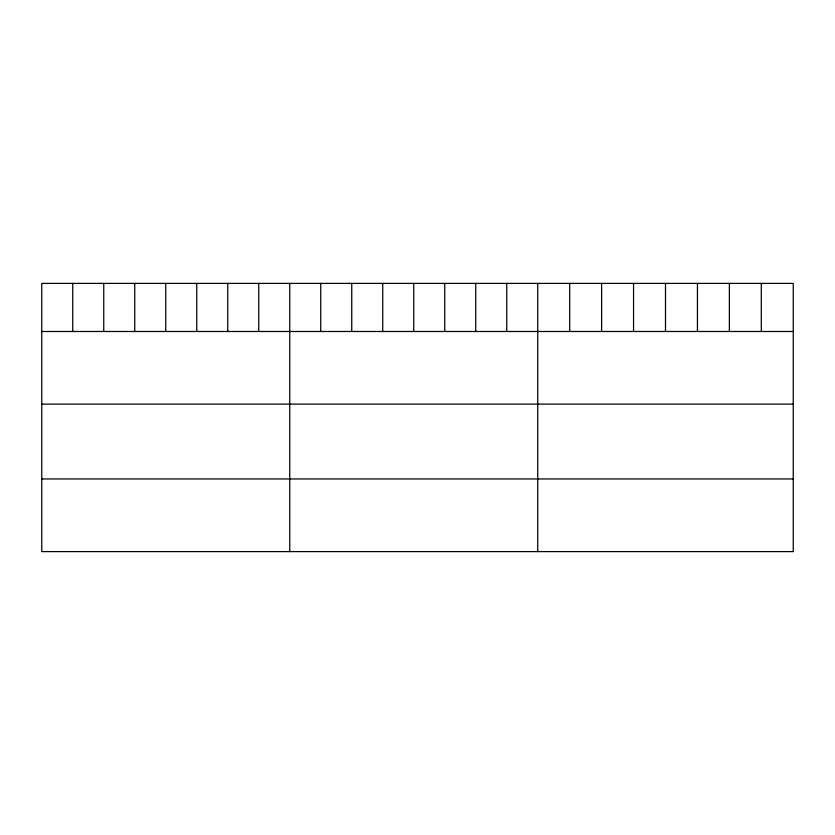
<?xml version="1.0" encoding="UTF-8"?>
<svg xmlns="http://www.w3.org/2000/svg" width="835" height="835" viewBox="0 0 835 835"><rect width="100%" height="100%" fill="white"/><g stroke="black" fill="none" stroke-linecap="round" stroke-linejoin="round"><path stroke-width="1.25" d="M793.25 331.485L793.25 551.601L41.75 551.601L41.75 283.399L793.25 283.399L793.25 331.485L41.75 331.485M41.75 404.119L793.25 404.119M41.75 478.956L793.25 478.956M761.311 283.399L761.311 331.485M729.372 283.399L729.372 331.485M697.434 283.399L697.434 331.485M665.495 283.399L665.495 331.485M633.556 283.399L633.556 331.485M601.617 283.399L601.617 331.485M569.679 283.399L569.679 331.485M537.74 283.399L537.74 551.601M506.741 283.399L506.741 331.485M475.741 283.399L475.741 331.485M444.742 283.399L444.742 331.485M413.742 283.399L413.742 331.485M382.743 283.399L382.743 331.485M351.744 283.399L351.744 331.485M320.744 283.399L320.744 331.485M289.745 283.399L289.745 551.601M258.746 283.399L258.746 331.485M227.746 283.399L227.746 331.485M196.747 283.399L196.747 331.485M165.748 283.399L165.748 331.485M134.748 283.399L134.748 331.485M103.749 283.399L103.749 331.485M72.749 283.399L72.749 331.485"/></g></svg>
